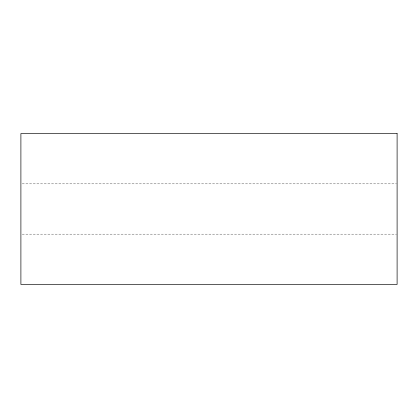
<?xml version="1.0" encoding="UTF-8"?>
<svg xmlns="http://www.w3.org/2000/svg" width="418" height="418" viewBox="0 0 418 418"><rect width="100%" height="100%" fill="white"/><g stroke="black" fill="none" stroke-linecap="round" stroke-linejoin="round"><path stroke-width="0.31" stroke-dasharray="2.09 1.57" d="M22.206 183.852L396.447 183.852M22.206 234.148L396.447 234.148"/><path stroke-width="0.63" d="M397.1 133.551L20.9 133.551L20.9 284.449L397.1 284.449L397.1 133.551"/></g></svg>
